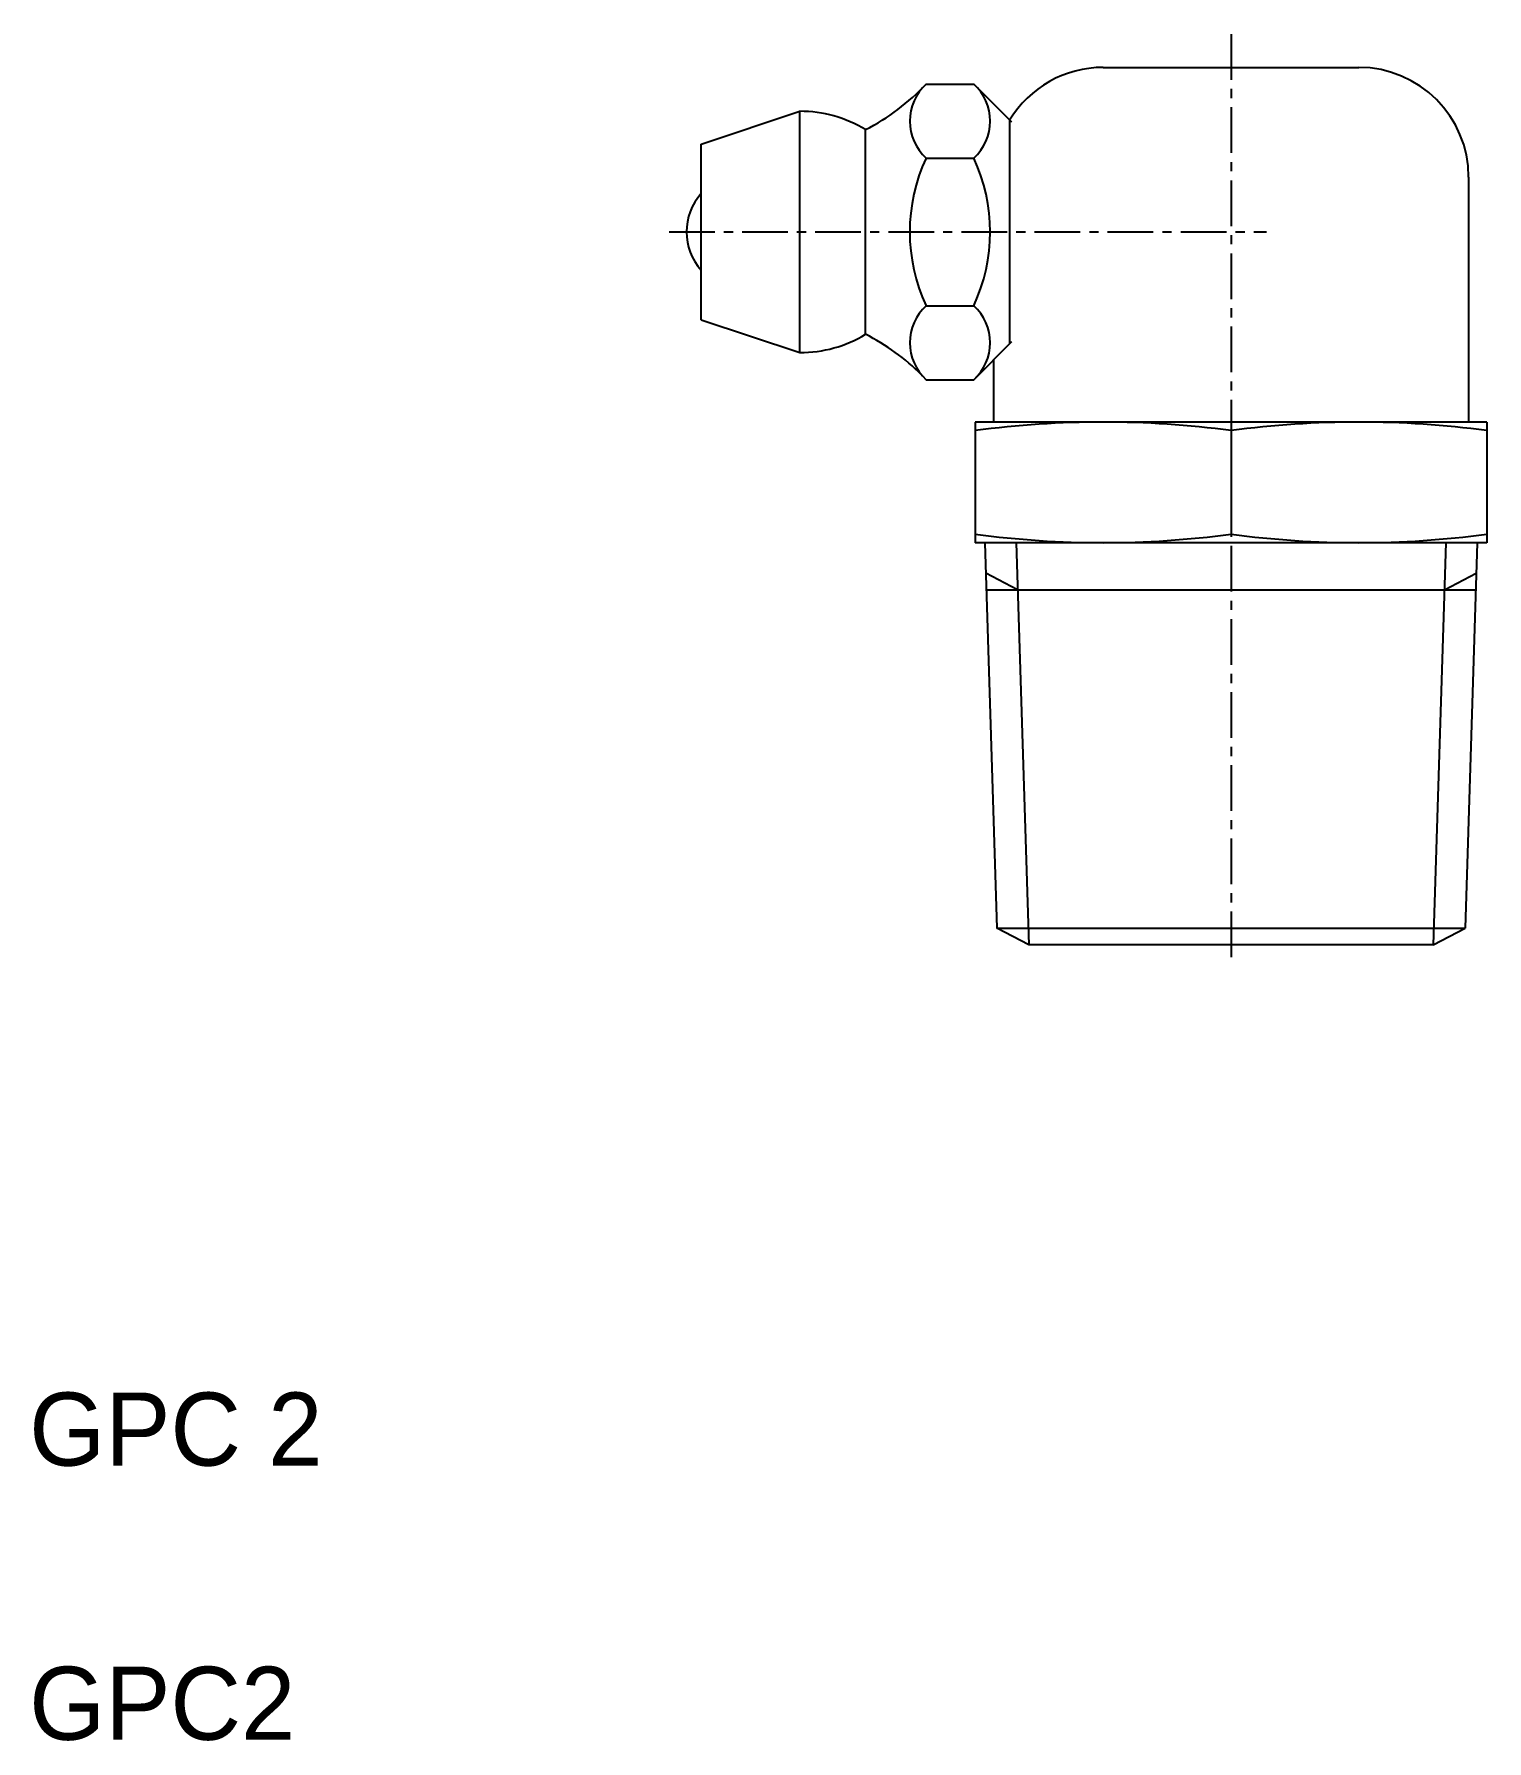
# Model space of a CAD drawing. Extents: x 5.1 to 44.9, y 5 to 51.7.
import ezdxf

# ---------------------------------------------------------------- set-up
doc = ezdxf.new("R2010")
doc.units = 0
doc.linetypes.add('CENTER', pattern=[2, 1.25, -0.25, 0.25, -0.25])
doc.layers.get('0').update_dxf_attribs({"linetype": 'CONTINUOUS'})
doc.layers.add('CENTER', color=1, linetype='CENTER')

msp = doc.modelspace()

# ---------------------------------------------------------------- linework, layer by layer
at = {"color": 7, "linetype": 'CONTINUOUS'}
for p, q in [((34.385, 50.748), (41.385, 50.748)), ((36.135, 50.748), (36.135, 50.748)), ((37.885, 50.748), (37.885, 50.748)), ((29.543, 50.289), (30.843, 50.289)), ((31.885, 49.248), (30.843, 50.289)), ((23.385, 48.648), (26.085, 49.548)), ((26.085, 42.948), (26.085, 49.548)), ((27.885, 43.448), (27.885, 49.048)), ((31.823, 49.309), (31.823, 43.186)), ((23.385, 43.848), (23.385, 48.648)), ((29.543, 48.268), (30.843, 48.268)), ((44.385, 47.748), (44.385, 41.048)), ((29.543, 44.227), (30.843, 44.227)), ((23.385, 43.848), (26.085, 42.948)), ((30.843, 42.206), (31.885, 43.248)), ((31.385, 42.748), (31.385, 41.048)), ((29.543, 42.206), (30.843, 42.206)), ((44.885, 41.048), (30.885, 41.048)), ((30.885, 41.048), (30.885, 37.748)), ((37.885, 40.813), (37.885, 37.982)), ((44.885, 41.048), (44.885, 37.748)), ((44.885, 37.748), (30.885, 37.748)), ((31.15, 37.748), (31.48, 27.201)), ((44.619, 37.748), (44.289, 27.201)), ((31.19, 36.458), (44.579, 36.458)), ((31.48, 27.201), (44.289, 27.201)), ((32.35, 26.748), (31.48, 27.201)), ((43.419, 26.748), (44.289, 27.201)), ((43.419, 26.748), (32.35, 26.748))]:
    msp.add_line(p, q, dxfattribs=at)
at = {"color": 3, "linetype": 'CONTINUOUS'}
for p, q in [((32.006, 37.748), (32.35, 26.748)), ((43.763, 37.748), (43.419, 26.748)), ((32.046, 36.458), (31.176, 36.911)), ((43.723, 36.458), (44.593, 36.911))]:
    msp.add_line(p, q, dxfattribs=at)
at = {"color": 7, "linetype": 'CONTINUOUS'}
for centre, radius, start, end in [((34.385, 47.748), 3, 90, 148.633), ((41.385, 47.748), 3, 0, 90), ((25.172, 54.4), 6, 296.874, 316.757), ((30.452, 49.279), 1.359, 131.9851, 228.0149), ((29.934, 49.279), 1.359, 311.9851, 48.0149), ((26.085, 46.058), 3.49, 58.9518, 90), ((33.855, 46.248), 4.762, 154.8911, 205.1089), ((26.531, 46.248), 4.762, 334.8911, 25.1089), ((24.56, 46.248), 1.575, 138.2478, 221.7522), ((30.452, 43.217), 1.359, 131.9851, 228.0149), ((29.934, 43.217), 1.359, 311.9851, 48.0149), ((26.085, 46.438), 3.49, 270, 301.0482), ((25.172, 38.096), 6, 45.0047, 63.126), ((34.385, 14.79), 26.257, 82.3399, 97.6601), ((41.385, 14.79), 26.257, 82.3399, 97.6601), ((34.385, 64.005), 26.257, 262.3399, 277.6601), ((41.385, 64.005), 26.257, 262.3399, 277.6601)]:
    msp.add_arc(centre, radius, start, end, dxfattribs=at)
at = {"layer": 'CENTER', "color": 1, "linetype": 'CENTER'}
for p, q in [((37.885, 51.659), (37.885, 26.166)), ((22.508, 46.248), (38.858, 46.248))]:
    msp.add_line(p, q, dxfattribs=at)

# ---------------------------------------------------------------- texts
at = {"color": 7, "linetype": 'CONTINUOUS'}
for s, p in [('GPC 2', (5, 12.5)), ('GPC2', (5, 5))]:
    msp.add_text(s, height=2, dxfattribs=at).set_placement(p)

doc.saveas('drawing.dxf')
